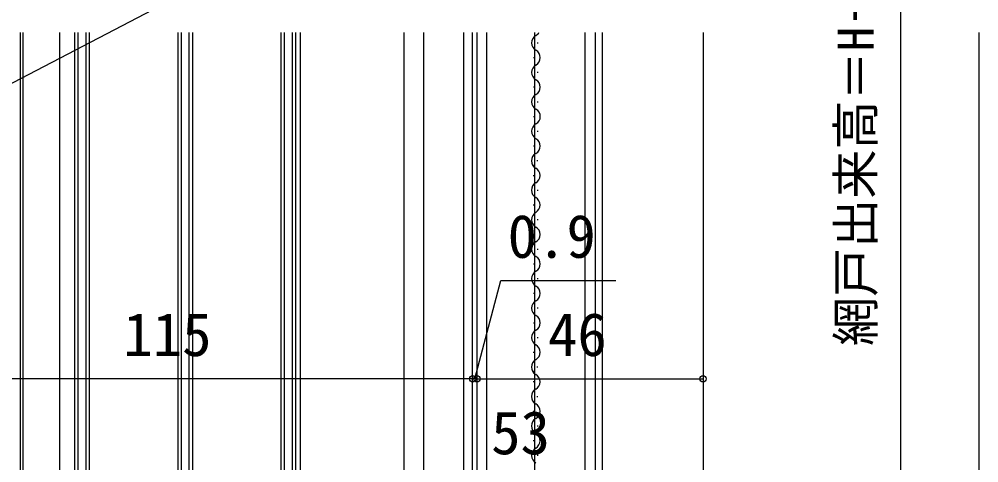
# Model space of a CAD drawing. Units: millimetres, scale not verified. Extents: x -525 to 525, y -783 to 778.
# Drawn here: x -337.2 to -142, y 96.2 to 186.5 of the extents above; entities that cross this region are included whole.
import ezdxf
from ezdxf.enums import TextEntityAlignment as Align

# ---------------------------------------------------------------- set-up
doc = ezdxf.new("R2010")
doc.units = ezdxf.units.MM
doc.header["$LTSCALE"] = 4
for name, color, linetype in [('0-3_YKK_12', 2, 'Continuous'), ('0-6_YKK_D', 6, 'Continuous'), ('0-8_YSS_K', 3, 'Continuous')]:
    doc.layers.add(name, color=color, linetype=linetype)
doc.styles.add('ＭＳ ゴシック', font='')
doc.styles.get('ＭＳ ゴシック').set_extended_font_data('MS Gothic')

msp = doc.modelspace()

# ---------------------------------------------------------------- linework, layer by layer
at = {"layer": '0-3_YKK_12'}
for p, q in [((-310.054, 188.439), (-391.216, 146.189)), ((-337, 48.8), (-337, 183.8)), ((-336.504, 183.8), (-336.504, 50.3)), ((-329, 73.299), (-329, 183.799)), ((-326.005, 183.8), (-326.005, 59.301)), ((-325.305, 183.8), (-325.305, 59.301)), ((-323.705, 183.8), (-323.705, 59.301)), ((-323.005, 183.8), (-323.005, 59.301)), ((-305.005, 183.8), (-305.005, 59.301)), ((-304.305, 183.8), (-304.305, 59.301)), ((-302.705, 183.8), (-302.705, 59.301)), ((-302.005, 183.8), (-302.005, 59.301)), ((-284.005, 183.8), (-284.005, 59.301)), ((-283.305, 183.8), (-283.305, 59.301)), ((-281.705, 183.8), (-281.705, 59.301)), ((-281.005, 183.8), (-281.005, 59.301)), ((-280, 72.8), (-280, 183.8)), ((-259, 183.8), (-259, 72.3)), ((-255, 183.8), (-255, 71.95)), ((-246.8, 71.23), (-246.8, 183.8)), ((-245, 70.003), (-245, 183.8)), ((-244.1, 69.876), (-244.1, 183.8)), ((-242.1, 79.595), (-242.1, 183.8)), ((-232.4, 183.8), (-232.4, 84.128)), ((-222.1, 77.1), (-222.1, 183.8)), ((-220, 77.1), (-220, 183.8)), ((-218.6, 77.1), (-218.6, 183.8)), ((-198.1, 183.8), (-198.1, 17.8)), ((-231.737, 181.599), (-231.737, 181.799)), ((-232.493, 178.598), (-232.493, 178.798)), ((-231.73, 175.599), (-231.73, 175.799)), ((-232.486, 172.598), (-232.487, 172.798)), ((-231.723, 169.599), (-231.723, 169.799)), ((-232.48, 166.598), (-232.48, 166.798)), ((-231.743, 163.599), (-231.743, 163.799)), ((-232.5, 160.598), (-232.5, 160.798)), ((-232.5, 160.598), (-232.5, 160.798)), ((-232.467, 156.7), (-232.467, 156.9)), ((-231.763, 157.599), (-231.764, 157.799)), ((-232.52, 154.598), (-232.52, 154.798)), ((-231.757, 151.599), (-231.757, 151.799)), ((-232.513, 148.598), (-232.513, 148.798)), ((-231.75, 145.599), (-231.75, 145.799)), ((-232.507, 142.598), (-232.507, 142.798)), ((-231.743, 139.599), (-231.743, 139.799)), ((-232.5, 136.598), (-232.5, 136.798)), ((-231.737, 133.599), (-231.737, 133.799)), ((-232.493, 130.598), (-232.493, 130.798)), ((-231.73, 127.599), (-231.73, 127.799)), ((-232.486, 124.598), (-232.487, 124.798)), ((-231.75, 121.599), (-231.75, 121.799)), ((-232.507, 118.598), (-232.507, 118.798)), ((-232.507, 118.598), (-232.507, 118.798)), ((-231.77, 115.599), (-231.77, 115.799)), ((-232.473, 114.7), (-232.473, 114.9)), ((-232.527, 112.598), (-232.527, 112.798)), ((-231.763, 109.599), (-231.764, 109.799)), ((-232.52, 106.598), (-232.52, 106.798)), ((-231.757, 103.599), (-231.757, 103.799)), ((-232.513, 100.598), (-232.513, 100.798)), ((-231.75, 97.599), (-231.75, 97.799))]:
    msp.add_line(p, q, dxfattribs=at)
for centre, start, end in [((-232.958, 184.698), 299.26649, 328.49825), ((-231.278, 181.7), 119.26649, 240.8614), ((-232.952, 178.698), 299.26649, 60.8614), ((-231.272, 175.7), 119.26649, 240.8614), ((-232.945, 172.698), 299.26649, 60.8614), ((-231.265, 169.7), 119.26649, 240.8614), ((-232.938, 166.698), 299.26649, 60.8614), ((-231.285, 163.7), 119.26649, 240.8614), ((-232.958, 160.698), 299.26649, 60.8614), ((-231.305, 157.7), 119.26649, 240.8614), ((-232.978, 154.698), 299.26649, 60.8614), ((-231.298, 151.7), 119.26649, 240.8614), ((-232.972, 148.698), 299.26649, 60.8614), ((-231.292, 145.7), 119.26649, 240.8614), ((-232.965, 142.698), 299.26649, 60.8614), ((-231.285, 139.7), 119.26649, 240.8614), ((-232.958, 136.698), 299.26649, 60.8614), ((-231.278, 133.7), 119.26649, 240.8614), ((-232.952, 130.698), 299.26649, 60.8614), ((-231.272, 127.7), 119.26649, 240.8614), ((-232.945, 124.698), 299.26649, 60.8614), ((-231.292, 121.7), 119.26649, 240.8614), ((-232.965, 118.698), 299.26649, 60.8614), ((-231.312, 115.7), 119.26649, 240.8614), ((-232.985, 112.698), 299.26649, 60.8614), ((-231.305, 109.7), 119.26649, 240.8614), ((-232.978, 106.698), 299.26649, 60.8614), ((-231.298, 103.7), 119.26649, 240.8614), ((-232.972, 100.698), 299.26649, 60.8614), ((-231.292, 97.7), 119.26649, 240.8614)]:
    msp.add_arc(centre, 1.718, start, end, dxfattribs=at)
at = {"layer": '0-6_YKK_D'}
for p, q in [((-157.9, 350.3), (-157.9, 15.3)), ((-245, 113.3), (-360, 113.3)), ((-245, 113.3), (-247.55, 113.3)), ((-245, 114.059), (-245, 114.3)), ((-245, 114.059), (-245, 114.3)), ((-244.1, 113.3), (-245, 113.3)), ((-244.1, 113.3), (-245, 113.3)), ((-244.1, 114.059), (-244.1, 114.3)), ((-244.1, 113.3), (-241.55, 113.3)), ((-244.1, 113.3), (-198.1, 113.3))]:
    msp.add_line(p, q, dxfattribs=at)
msp.add_lwpolyline([(-244.55, 113.3), (-239.258, 133.3), (-215.826, 133.3)], dxfattribs=at)
for centre in [(-245, 113.3), (-245, 113.3), (-244.1, 113.3), (-244.1, 113.3), (-198.1, 113.3)]:
    msp.add_circle(centre, 0.637, dxfattribs=at)
at = {"layer": '0-8_YSS_K'}
msp.add_line((-142, 183.8), (-142, -4.7), dxfattribs=at)

# ---------------------------------------------------------------- texts
at = {"layer": '0-6_YKK_D', "style": 'ＭＳ ゴシック'}
msp.add_text('網戸出来高＝H－65', height=7.331, rotation=90, dxfattribs=at).set_placement((-161.207, 119.987), align=Align.BOTTOM_LEFT)
for s, p in [('0.9', (-237.871, 135.3)), ('115', (-316.068, 115.3)), ('46', (-229.657, 115.3)), ('53', (-241.227, 95.3))]:
    msp.add_text(s, height=8.798, dxfattribs=at).set_placement(p, align=Align.BOTTOM_LEFT)

doc.saveas('drawing.dxf')
